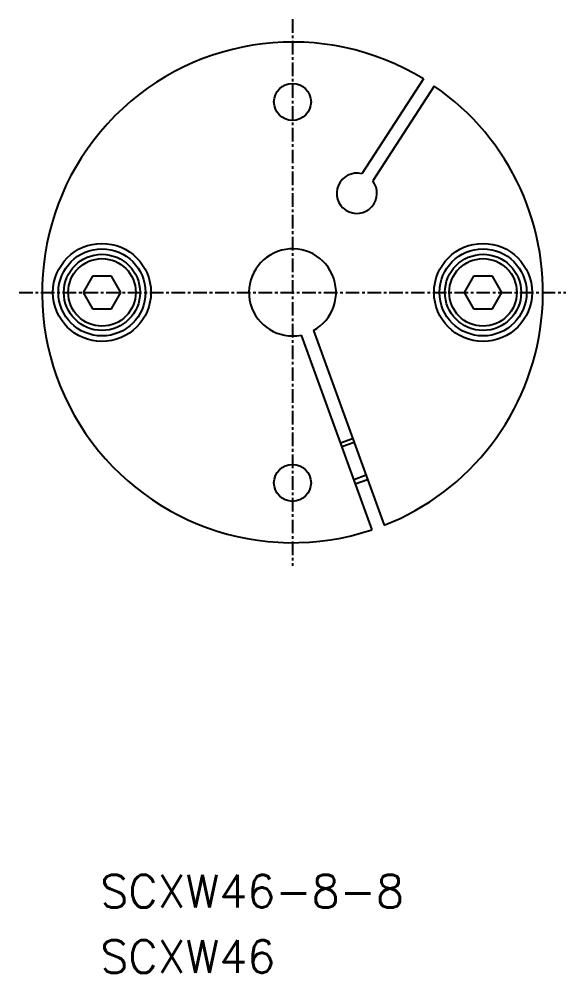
# Model space of a CAD drawing. Extents: x 33 to 207, y 39 to 127.
# Drawn here: x 33.4 to 83.7, y 39.4 to 127 of the extents above; entities that cross this region are included whole.
import ezdxf

# ---------------------------------------------------------------- set-up
doc = ezdxf.new("R2010")
doc.units = 0
doc.linetypes.add('CENTER', pattern=[2, 1.25, -0.25, 0.25, -0.25])
doc.layers.get('0').update_dxf_attribs({"linetype": 'CONTINUOUS'})
doc.layers.add('CENTER', color=1, linetype='CENTER')
doc.styles.add('MISUMI', font='txt.shx')

msp = doc.modelspace()

# ---------------------------------------------------------------- linework, layer by layer
at = {"color": 7, "linetype": 'CONTINUOUS'}
for p, q in [((70.558, 121.523), (64.899, 112.808)), ((71.565, 120.869), (65.904, 112.153)), ((40.173, 103.413), (39.307, 101.913)), ((41.905, 103.413), (40.173, 103.413)), ((42.771, 101.913), (41.905, 103.413)), ((75.173, 103.413), (74.307, 101.913)), ((76.905, 103.413), (75.173, 103.413)), ((77.771, 101.913), (76.905, 103.413)), ((39.307, 101.913), (40.173, 100.413)), ((41.905, 100.413), (42.771, 101.913)), ((74.307, 101.913), (75.173, 100.413)), ((76.905, 100.413), (77.771, 101.913)), ((40.173, 100.413), (41.905, 100.413)), ((75.173, 100.413), (76.905, 100.413)), ((60.456, 98.402), (66.967, 80.513)), ((59.328, 97.992), (65.839, 80.102)), ((62.935, 88.082), (64.062, 88.493)), ((64.303, 84.324), (65.43, 84.734))]:
    msp.add_line(p, q, dxfattribs=at)
at = {"color": 3, "linetype": 'CONTINUOUS'}
for p, q in [((64.199, 88.117), (63.071, 87.707)), ((65.294, 85.11), (64.166, 84.699))]:
    msp.add_line(p, q, dxfattribs=at)
at = {"color": 7, "linetype": 'CONTINUOUS'}
for centre, radius in [((58.539, 119.413), 1.7), ((41.039, 101.913), 4.5), ((76.039, 101.913), 4.5), ((41.039, 101.913), 4), ((41.039, 101.913), 3.5), ((76.039, 101.913), 4), ((76.039, 101.913), 3.5), ((41.039, 101.913), 3.1), ((76.039, 101.913), 3.1), ((58.539, 84.413), 1.7)]:
    msp.add_circle(centre, radius, dxfattribs=at)
for centre, radius, start, end in [((58.539, 101.913), 23, 58.49484, 288.50516), ((58.539, 101.913), 23, 291.49484, 55.50516), ((64.446, 111.014), 1.85, 75.82029, 38.07535), ((58.539, 101.913), 4, 298.62693, 281.37307)]:
    msp.add_arc(centre, radius, start, end, dxfattribs=at)
at = {"layer": 'CENTER', "color": 1, "linetype": 'CENTER'}
for p, q in [((58.539, 127.026), (58.539, 76.801)), ((33.427, 101.913), (83.652, 101.913))]:
    msp.add_line(p, q, dxfattribs=at)

# ---------------------------------------------------------------- texts
at = {"color": 7, "linetype": 'CONTINUOUS', "style": 'MISUMI'}
for s, p in [('SCXW46-8-8', (40.884, 45.384)), ('SCXW46', (40.884, 39.384))]:
    msp.add_text(s, height=3, dxfattribs=at).set_placement(p)

doc.saveas('drawing.dxf')
